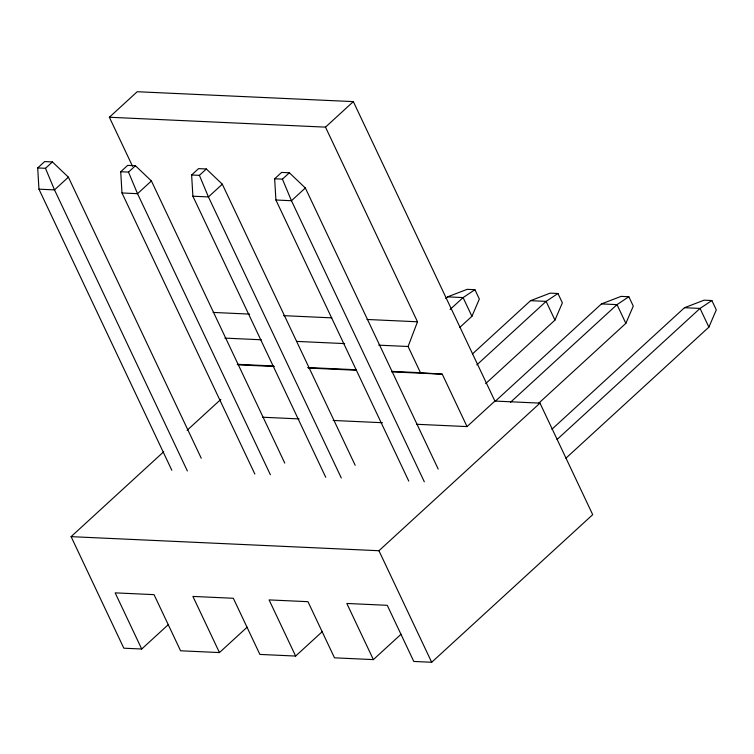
<?xml version="1.0" encoding="UTF-8"?>
<svg xmlns="http://www.w3.org/2000/svg" width="754" height="754" viewBox="0 0 754 754"><rect width="100%" height="100%" fill="white"/><g stroke="black" fill="none" stroke-linecap="round" stroke-linejoin="round"><path stroke-width="1.13" d="M401.081 634.218L373.371 659.609L346.831 603.464L387.264 605.311L413.805 661.456L431.684 662.276L592.701 514.671L539.977 403.126L494.888 401.062L467.037 426.585L442.268 374.182L420.478 372.702L408.093 346.501L417.499 321.779L325.492 127.134L109.368 117.247L132.497 166.172M459.799 327.415L471.929 316.303L479.346 299.055L474.926 289.696L467.15 289.338L447.537 296.869L445.803 298.461M485.642 383.635L554.963 320.101L562.371 302.854L557.951 293.494L550.175 293.136L530.562 300.667L472.513 353.89M538.347 403.56L625.858 323.343L633.275 306.096L628.845 296.737L621.079 296.379L601.466 303.909L494.888 401.609M565.915 458.196L708.883 327.142L716.3 309.894L711.88 300.535L704.104 300.177L684.491 307.707L551.919 429.233M171.827 470.251L38.954 189.169L37.7 167.944L44.637 161.582L52.412 161.94L68.388 177.152L201.252 458.243M37.7 167.944L45.476 168.302L52.412 161.94M109.368 117.247L137.219 91.724L353.334 101.611L494.888 401.062M68.388 177.152L54.505 189.885L38.954 189.169M254.852 474.049L121.978 192.967L120.725 171.742L127.671 165.38L135.437 165.739L151.413 180.951L284.786 463.107M120.725 171.742L128.5 172.1L135.437 165.739M151.413 180.951L137.53 193.684L121.978 192.967M325.747 477.301L192.883 196.21L191.629 174.985L198.566 168.623L206.342 168.981L222.307 184.202L355.181 465.284M191.629 174.985L199.405 175.343L206.342 168.981M222.307 184.202L208.434 196.926L192.883 196.21M325.492 127.134L353.334 101.611M408.772 481.099L275.907 200.008L274.654 178.783L281.591 172.421L289.366 172.779L305.342 188L438.206 469.082M274.654 178.783L282.43 179.141L289.366 172.779M305.342 188L291.459 200.724L275.907 200.008M168.547 624.416L141.705 649.015L123.826 648.195L71.102 536.65L163.731 451.731M187.105 430.308L220.875 399.356M450.091 309.498L463.088 297.585L474.926 289.696M476.792 364.927L546.113 301.383L557.951 293.494M141.705 649.015L115.164 592.861L154.042 594.642L180.583 650.787L219.452 652.568L247.152 627.177M510.439 402.316L617.008 304.625L628.845 296.737M71.102 536.65L378.951 550.731L539.977 403.126M219.452 652.568L192.911 596.423L233.335 598.271L259.876 654.415L295.634 656.055L322.476 631.456M557.074 439.478L700.042 308.424L711.88 300.535M447.537 296.869L463.088 297.585L471.929 316.303M530.562 300.667L546.113 301.383L554.963 320.101M601.466 303.909L617.008 304.625L625.858 323.343M684.491 307.707L700.042 308.424L708.883 327.142M213.128 312.429L249.536 314.098M283.598 315.653L331.76 317.858M366.991 319.47L417.499 321.779M224.862 338.112L261.27 339.781M296.511 341.392L344.663 343.598M378.725 345.153L408.093 346.501M237.246 364.314L273.655 365.982M307.717 367.537L355.879 369.743M392.287 371.411L420.478 372.702M237.896 364.832L274.305 366.501M308.367 368.056L356.529 370.261M391.76 371.873L442.268 374.182M262.665 417.235L299.084 418.904M333.145 420.459L382.476 422.721M416.538 424.276L467.037 426.585M373.371 659.609L334.503 657.827L307.962 601.683L269.093 599.911L295.634 656.055M424.323 481.806L291.459 200.724L282.43 179.141M378.951 550.731L431.684 662.276M341.298 478.008L208.434 196.926L199.405 175.343M270.394 474.766L137.53 193.684L128.5 172.1M187.369 470.967L54.505 189.885L45.476 168.302"/></g></svg>
